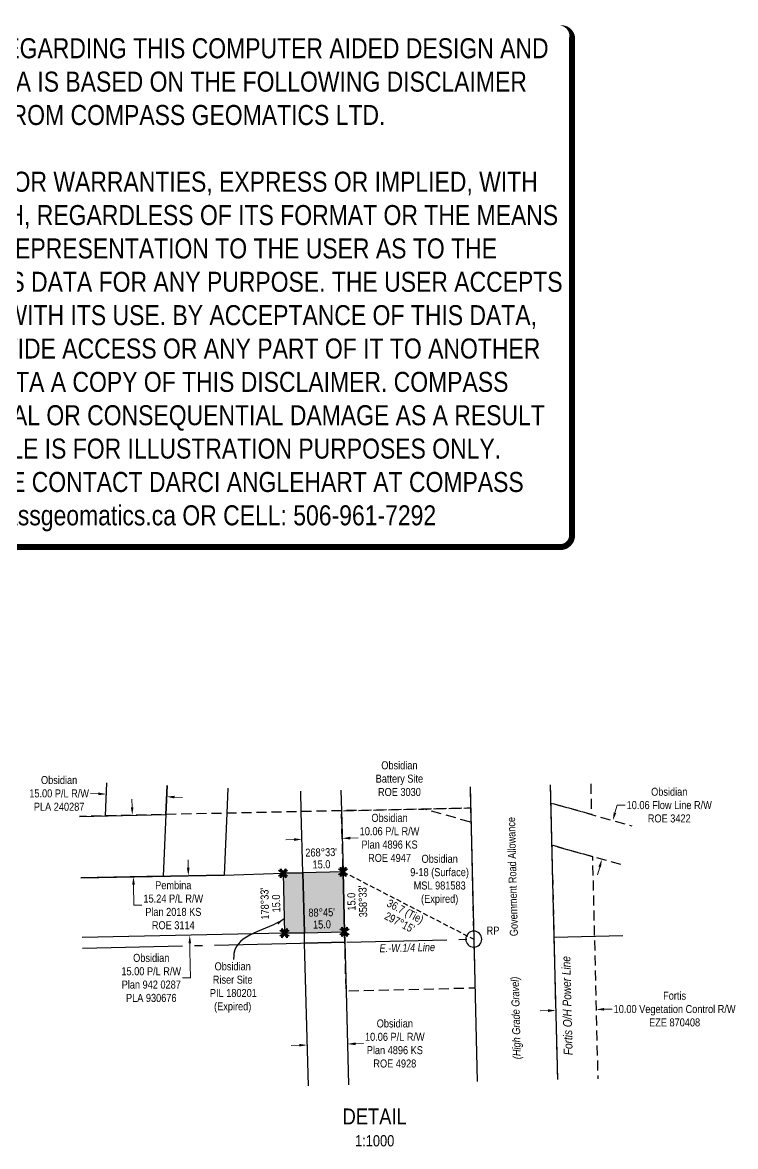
# Model space of a CAD drawing. Extents: x 612970 to 614985, y 5898964 to 5900711.
# Drawn here: x 614095 to 614985, y 5899307 to 5900711 of the extents above; entities that cross this region are included whole.
import ezdxf
from ezdxf.enums import TextEntityAlignment as Align

# ---------------------------------------------------------------- set-up
doc = ezdxf.new("R2010")
doc.units = 0
doc.header["$LTSCALE"] = 5
doc.header["$PDMODE"] = 3
doc.header["$PDSIZE"] = 5
for name, pattern in [('foc-ACCESSROAD', [3.75, 2.5, -1.25]), ('foc-FLOWLINE', [3.75, 2.5, -1.25]), ('foc-QUARTERLINE', [33, 25, -3, 2, -3]), ('foc-TIELINE', [1.875, 1.25, -0.625])]:
    doc.linetypes.add(name, pattern=pattern)
doc.layers.get('Defpoints').update_dxf_attribs({"color": 9})
for name, color, linetype in [('35', 37, 'Continuous'), ('AS-POWER', 104, 'foc-POWER'), ('C-FLOWLINE', 13, 'foc-FLOWLINE'), ('C-RW', 13, 'Continuous'), ('C-WS', 13, 'foc-ACCESSROAD'), ('CG-NOTES', 7, 'Continuous'), ('DETAIL-T', 7, 'Continuous'), ('F-EZE', 190, 'foc-FLOWLINE'), ('F-RW', 190, 'Continuous'), ('L-BD', 7, 'Continuous'), ('L-MON', 1, 'Continuous'), ('L-QSEC', 8, 'foc-QUARTERLINE'), ('L-ROAD-T', 7, 'Continuous'), ('L-SEC', 7, 'Continuous'), ('L-TIE', 7, 'foc-TIELINE'), ('P-PROPOSED', 10, 'Continuous'), ('P-PROPOSED-H', 21, 'Continuous')]:
    doc.layers.add(name, color=color, linetype=linetype)
for name, color, linetype, lineweight in [('C-FLOWLINE-T', 13, 'Continuous', 9), ('C-RW-T', 13, 'Continuous', 9), ('C-WS-T', 13, 'Continuous', 9), ('F-EZE-T', 190, 'Continuous', 9), ('F-RW-T', 190, 'Continuous', 9), ('T-TEXT', 48, 'Continuous', 18)]:
    doc.layers.add(name, color=color, linetype=linetype, lineweight=lineweight)
doc.layers.add('DISCLAIMER', color=7, linetype='Continuous', plot=False)
doc.styles.add('100L', font='ARIALN.TTF', dxfattribs={"height": 11})
doc.styles.add('175L', font='ARIALN.TTF', dxfattribs={"height": 20})
doc.styles.add('80', font='ARIALN.TTF', dxfattribs={"height": 10})
doc.styles.add('80CG', font='ARIALN.TTF', dxfattribs={"height": 10})
doc.styles.add('80L', font='ARIALN.TTF', dxfattribs={"height": 10})
doc.styles.add('80LS', font='ARIALNI.TTF', dxfattribs={"height": 10})
doc.styles.add('foc-LtypeFont', font='ARIALN.TTF', dxfattribs={"height": 7.35})
doc.linetypes.add('foc-POWER', pattern='A,6,-1,["P",foc-LtypeFont,S=0.2,R=0,X=-0.625,Y=-0.75],-1.24,4', length=12.24)
doc.linetypes.add('foc-POWER-NOLINE', pattern='A,0,-4,["P",foc-LtypeFont,S=0.2,R=0,X=-0.625,Y=-0.75],-8.24', length=12.24)
doc.dimstyles.new('Compass 5 000', dxfattribs={"dimscale": 5, "dimtxt": 9, "dimasz": 2, "dimexe": 0.2, "dimexo": 0.0625, "dimgap": 0.5, "dimtad": 0, "dimtih": 1, "dimtoh": 1, "dimzin": 0, "dimdsep": 46, "dimtxsty": '80CG', "dimcen": 0.1, "dimse1": 1, "dimse2": 1, "dimclrd": 256, "dimclrt": 256, "dimaunit": 1, "dimadec": 4, "dimazin": 0, "dimtfac": 0.06, "dimtofl": 0, "dimtmove": 0, "dimatfit": 1, "dimfxl": 0.2, "dimtolj": 1, "dimtzin": 0, "dimlwd": -1, "dimarcsym": 0})

# ---------------------------------------------------------------- blocks, each defined once
blk = doc.blocks.new('RP')
at = {"layer": '35', "color": 3}
blk.add_circle((0, 0), 10, dxfattribs=at)
at = {"layer": '35', "color": 3, "style": '80'}
blk.add_attdef('RP_001', (-32.4, 5.8), '', height=10, dxfattribs=at)
blk = doc.blocks.new('*D466')
at = {"layer": 'Defpoints', "color": 0, "transparency": 16777216}
for p in [(614761.3, 5899475.2), (614811.3, 5899477.7), (614811.4, 5899476.4)]:
    blk.add_point(p, dxfattribs=at)
at = {"layer": 'F-EZE-T', "transparency": 16777216}
for p, q in [((614751.3, 5899476.3), (614741.3, 5899476.1)), ((614821.3, 5899478), (614831.3, 5899478.2))]:
    blk.add_line(p, q, dxfattribs=at)
for points in [[(614751.3, 5899478), (614751.4, 5899474.6), (614761.3, 5899476.5)], [(614821.3, 5899479.6), (614821.4, 5899476.3), (614811.3, 5899477.7)]]:
    blk.add_solid(points, dxfattribs=at)
at = {"layer": 'F-EZE-T', "transparency": 16777216, "insert": (614909.3, 5899478.2), "char_height": 10, "attachment_point": 5, "style": '80CG'}
blk.add_mtext('\\A1;Fortis\\P10.00 Vegetation Control R/W\\PEZE 870408', dxfattribs=at)
blk = doc.blocks.new('*D467')
at = {"layer": 'C-FLOWLINE-T', "transparency": 16777216}
for p, q in [((614834.9, 5899723.4), (614837.6, 5899733)), ((614837.6, 5899733), (614847.6, 5899733)), ((614815.8, 5899655.7), (614813.1, 5899646.1))]:
    blk.add_line(p, q, dxfattribs=at)
for points in [[(614833.3, 5899723.9), (614836.5, 5899723), (614832.2, 5899713.8)], [(614814.2, 5899656.2), (614817.4, 5899655.3), (614818.5, 5899665.4)]]:
    blk.add_solid(points, dxfattribs=at)
at = {"layer": 'Defpoints', "color": 0, "transparency": 16777216}
for p in [(614832.2, 5899713.8), (614838.5, 5899712), (614824.8, 5899663.6)]:
    blk.add_point(p, dxfattribs=at)
at = {"layer": 'C-FLOWLINE-T', "transparency": 16777216, "insert": (614902.6, 5899733), "char_height": 10, "attachment_point": 5, "style": '80CG'}
blk.add_mtext('\\A1;Obsidian\\P10.06 Flow Line R/W\\PROE 3422', dxfattribs=at)
blk = doc.blocks.new('*D468')
at = {"layer": 'C-RW-T', "transparency": 16777216}
for p, q in [((614434.2, 5899690), (614424.2, 5899689.7)), ((614504.4, 5899691.8), (614514.4, 5899692))]:
    blk.add_line(p, q, dxfattribs=at)
for points in [[(614434.2, 5899691.7), (614434.3, 5899688.3), (614444.2, 5899690.2)], [(614504.4, 5899693.5), (614504.5, 5899690.1), (614494.4, 5899691.5)]]:
    blk.add_solid(points, dxfattribs=at)
at = {"layer": 'Defpoints', "color": 0, "transparency": 16777216}
for p in [(614442.9, 5899740.8), (614493.1, 5899742.1), (614444.2, 5899690.2)]:
    blk.add_point(p, dxfattribs=at)
at = {"layer": 'C-RW-T', "transparency": 16777216, "insert": (614553.5, 5899692), "char_height": 10, "attachment_point": 5, "style": '80CG'}
blk.add_mtext('\\A1;Obsidian\\P10.06 P/L R/W\\PPlan 4896 KS\\PROE 4947', dxfattribs=at)
blk = doc.blocks.new('*D469')
at = {"layer": 'C-RW-T', "transparency": 16777216}
for p, q in [((614440.9, 5899433.1), (614430.9, 5899432.8)), ((614511, 5899434.9), (614521, 5899435.2))]:
    blk.add_line(p, q, dxfattribs=at)
for points in [[(614440.9, 5899434.7), (614440.9, 5899431.4), (614450.9, 5899433.3)], [(614511, 5899436.6), (614511.1, 5899433.2), (614501, 5899434.6)]]:
    blk.add_solid(points, dxfattribs=at)
at = {"layer": 'Defpoints', "color": 0, "transparency": 16777216}
for p in [(614450.2, 5899461), (614500.3, 5899462.3), (614501, 5899434.6)]:
    blk.add_point(p, dxfattribs=at)
at = {"layer": 'C-RW-T', "transparency": 16777216, "insert": (614560.1, 5899435.2), "char_height": 10, "attachment_point": 5, "style": '80CG'}
blk.add_mtext('\\A1;Obsidian\\P10.06 P/L R/W\\PPlan 4896 KS\\PROE 4928', dxfattribs=at)
blk = doc.blocks.new('*D470')
at = {"layer": 'C-RW-T', "transparency": 16777216}
for p, q in [((614302.2, 5899654.8), (614302, 5899664.8)), ((614304.2, 5899560.4), (614304.4, 5899550.4)), ((614305.2, 5899517.1), (614304.4, 5899550.4)), ((614295.2, 5899517.1), (614305.2, 5899517.1))]:
    blk.add_line(p, q, dxfattribs=at)
for points in [[(614303.9, 5899654.9), (614300.5, 5899654.8), (614302.4, 5899644.8)], [(614305.9, 5899560.5), (614302.6, 5899560.4), (614304, 5899570.4)]]:
    blk.add_solid(points, dxfattribs=at)
at = {"layer": 'Defpoints', "color": 0, "transparency": 16777216}
for p in [(614367.6, 5899646.2), (614304, 5899570.4), (614369.2, 5899571.8)]:
    blk.add_point(p, dxfattribs=at)
at = {"layer": 'C-RW-T', "transparency": 16777216, "insert": (614256.1, 5899517.1), "char_height": 10, "attachment_point": 5, "style": '80CG'}
blk.add_mtext('\\A1;Obsidian\\P15.00 P/L R/W\\PPlan 942 0287\\PPLA 930676', dxfattribs=at)
blk = doc.blocks.new('*D471')
at = {"layer": 'C-RW-T', "transparency": 16777216}
for p, q in [((614190.2, 5899747.2), (614180.2, 5899747.6)), ((614285.1, 5899743), (614295.1, 5899742.6))]:
    blk.add_line(p, q, dxfattribs=at)
for points in [[(614190.2, 5899748.8), (614190.1, 5899745.5), (614200.2, 5899746.7)], [(614285.2, 5899744.7), (614285, 5899741.4), (614275.1, 5899743.5)]]:
    blk.add_solid(points, dxfattribs=at)
at = {"layer": 'Defpoints', "color": 0, "transparency": 16777216}
for p in [(614199.8, 5899739.5), (614200.2, 5899746.7), (614274.8, 5899736.3)]:
    blk.add_point(p, dxfattribs=at)
at = {"layer": 'C-RW-T', "transparency": 16777216, "insert": (614141.1, 5899747.6), "char_height": 10, "attachment_point": 5, "style": '80CG'}
blk.add_mtext('\\A1;Obsidian\\P15.00 P/L R/W\\PPLA 240287', dxfattribs=at)
blk = doc.blocks.new('*D472')
at = {"layer": 'Defpoints', "color": 0, "transparency": 16777216}
for p in [(614230.7, 5899720.3), (614232.1, 5899643.5), (614233.8, 5899643.5)]:
    blk.add_point(p, dxfattribs=at)
at = {"layer": 'F-RW-T', "transparency": 16777216}
for p, q in [((614232.2, 5899730.4), (614232, 5899740.4)), ((614234, 5899633.5), (614234.5, 5899607.9)), ((614234.5, 5899607.9), (614244.5, 5899607.9))]:
    blk.add_line(p, q, dxfattribs=at)
for points in [[(614233.9, 5899730.4), (614230.6, 5899730.3), (614232.4, 5899720.4)], [(614235.7, 5899633.6), (614232.3, 5899633.5), (614233.8, 5899643.5)]]:
    blk.add_solid(points, dxfattribs=at)
at = {"layer": 'F-RW-T', "transparency": 16777216, "insert": (614283.6, 5899607.9), "char_height": 10, "attachment_point": 5, "style": '80CG'}
blk.add_mtext('\\A1;Pembina\\P15.24 P/L R/W\\PPlan 2018 KS\\PROE 3114', dxfattribs=at)
blk = doc.blocks.new('TEMP')
h = blk.add_hatch(color=255)
h.dxf.hatch_style = 1
h.paths.add_polyline_path([(0, 0.25), (-0.67, 1.15), (-0.67, 0.67), (-1.15, 0.67), (-0.25, 0), (-1.15, -0.67), (-0.67, -0.67), (-0.67, -1.15), (0, -0.25), (0.67, -1.15), (0.67, -0.67), (1.15, -0.67), (0.25, 0), (1.15, 0.67), (0.67, 0.67), (0.67, 1.15)])
h.paths.add_polyline_path([(0.57, 0.85), (0.57, 0.57), (0.85, 0.57), (0.08, 0), (0.85, -0.57), (0.57, -0.57), (0.57, -0.85), (0, -0.08), (-0.57, -0.85), (-0.57, -0.57), (-0.85, -0.57), (-0.08, 0), (-0.85, 0.57), (-0.57, 0.57), (-0.57, 0.85), (0, 0.08)], flags=16)
h = blk.add_hatch(color=1)
h.dxf.hatch_style = 1
h.paths.add_polyline_path([(0, 0.08), (-0.57, 0.85), (-0.57, 0.57), (-0.85, 0.57), (-0.08, 0), (-0.85, -0.57), (-0.57, -0.57), (-0.57, -0.85), (0, -0.08), (0.57, -0.85), (0.57, -0.57), (0.85, -0.57), (0.08, 0), (0.85, 0.57), (0.57, 0.57), (0.57, 0.85)])
at = {"color": 1}
for p, q in [((-0.08, 0), (0.08, 0)), ((0, 0.08), (0, -0.08))]:
    blk.add_line(p, q, dxfattribs=at)
at = {"color": 255, "flags": 128}
blk.add_lwpolyline([(-0.25, 0), (-1.15, 0.67), (-0.67, 0.67), (-0.67, 1.15), (0, 0.25), (0.67, 1.15), (0.67, 0.67), (1.15, 0.67), (0.25, 0), (1.15, -0.67), (0.67, -0.67), (0.67, -1.15), (0, -0.25), (-0.67, -1.15), (-0.67, -0.67), (-1.15, -0.67)], close=True, dxfattribs=at)
at = {"color": 1, "flags": 128}
blk.add_lwpolyline([(-0.08, 0), (-0.85, 0.57), (-0.57, 0.57), (-0.57, 0.85), (0, 0.08), (0.57, 0.85), (0.57, 0.57), (0.85, 0.57), (0.08, 0), (0.85, -0.57), (0.57, -0.57), (0.57, -0.85), (0, -0.08), (-0.57, -0.85), (-0.57, -0.57), (-0.85, -0.57)], close=True, dxfattribs=at)
blk = doc.blocks.new('Disclaimer_Legal')
at = {"layer": 'DISCLAIMER', "color": 254, "flags": 128}
blk.add_lwpolyline([(-3612.9, -1104.6, 37.5, 37.5, 0), (4096.1, -1104.6, 37.5, 37.5, 0.414214), (4171.1, -1029.6, 37.5, 37.5, 0), (4171.1, 2078.7, 37.5, 0, 0.414214), (4096.1, 2153.7, 0, 0, 0), (-3612.9, 2153.7, 0, 0, 0.414214), (-3687.9, 2078.7, 0, 0, 0), (-3687.9, -1029.6, 0, 37.5, 0.414214)], format="xyseb", close=True, dxfattribs=at)
at = {"layer": 'DISCLAIMER', "color": 254, "insert": (241.6, 533.9), "char_height": 125, "width": 7717.568, "attachment_point": 5, "style": '80'}
blk.add_mtext('NOTICE TO THE CORPORATION, PERSON &/OR PERSONS REGARDING THIS COMPUTER AIDED DESIGN AND DRAFTING (CADD) FILES. ACCEPTANCE OF THE CADD DATA IS BASED ON THE FOLLOWING DISCLAIMER WHICH COVERS ALL CADD DATA RECIEVED FROM COMPASS GEOMATICS LTD.\\P{\\fArial Narrow|b1|i0|c0|p34;DISCLAIMER}\\PCOMPASS GEOMATICS LTD. MAKES NO REPRESENTATION OR WARRANTIES, EXPRESS OR IMPLIED, WITH RESPECT TO THE REUSE OF THE DATA PROVIDED HEREWITH, REGARDLESS OF ITS FORMAT OR THE MEANS OF ITS TRANSMISSION. THERE IS NO GUARANTEE OR REPRESENTATION TO THE USER AS TO THE ACCURACY, CURRENCY, SUITABILITY OR RELIABILITY OF THIS DATA FOR ANY PURPOSE. THE USER ACCEPTS THE DATA "AS IS", AND ASSUMES ALL RISKS ASSOCIATED WITH ITS USE. BY ACCEPTANCE OF THIS DATA, THE USER AGREES NOT TO TRANSMIT THIS DATA OR PROVIDE ACCESS OR ANY PART OF IT TO ANOTHER PARTY UNLESS THE USER SHALL INCLUDE WITH THE DATA A COPY OF THIS DISCLAIMER. COMPASS GEOMATICS LTD. ASSUMES NO RESPONSIBILITY FOR ACTUAL OR CONSEQUENTIAL DAMAGE AS A RESULT OF ANY USER\'S RELIANCE ON THIS DATA. THIS CADD FILE IS FOR ILLUSTRATION PURPOSES ONLY.\\PIF YOU REQUIRE MORE ACCURATE INFORMATION, PLEASE CONTACT DARCI ANGLEHART AT COMPASS GEOMATICS LTD. VIA EMAIL: darci.anglehart@compassgeomatics.ca OR CELL: 506-961-7292', dxfattribs=at)

msp = doc.modelspace()

# ---------------------------------------------------------------- hatches: boundary and pattern name
at = {"layer": 'P-PROPOSED-H'}
h = msp.add_hatch(color=256, dxfattribs=at)
h.dxf.hatch_style = 1
h.paths.add_polyline_path([(614495.488, 5899649.746), (614445.308, 5899648.477), (614420.554, 5899647.851), (614422.402, 5899572.982), (614447.203, 5899573.523), (614497.386, 5899574.619)])

# ---------------------------------------------------------------- linework, layer by layer
at = {"layer": 'AS-POWER', "linetype": 'foc-POWER-NOLINE', "flags": 128}
msp.add_lwpolyline([(614763.385, 5899390.061), (614759.11, 5899568.076), (614754.534, 5899758.212)], dxfattribs=at)
at = {"layer": 'C-FLOWLINE', "flags": 128}
msp.add_lwpolyline([(614654.654, 5899729.421), (614655.083, 5899711.61), (614653.251, 5899712.126), (614596.103, 5899728.16), (614654.654, 5899729.421)], close=True, dxfattribs=at)
msp.add_lwpolyline([(614842.323, 5899658.639), (614806.739, 5899668.682), (614756.35, 5899682.903), (614755.083, 5899735.552), (614805.471, 5899721.33), (614855.993, 5899707.071)], dxfattribs=at)
at = {"layer": 'C-RW', "flags": 128}
for points in [[(614166.675, 5899718.956), (614198.977, 5899719.651), (614200.775, 5899760.964)], [(614275.746, 5899757.702), (614274.161, 5899721.271), (614270.809, 5899644.218), (614168.325, 5899642.327)], [(614492.88, 5899751.696), (614493.535, 5899725.969), (614495.492, 5899649.605), (614497.386, 5899574.631), (614497.709, 5899561.893), (614447.532, 5899560.743), (614447.203, 5899573.523), (614445.306, 5899648.538), (614443.353, 5899724.894), (614442.701, 5899750.413)], [(614168.325, 5899642.328), (614347.054, 5899645.624), (614420.554, 5899647.851), (614445.308, 5899648.477), (614447.203, 5899573.523), (614422.402, 5899572.982), (614169.935, 5899567.528)], [(614452.264, 5899382.143), (614447.532, 5899560.743), (614497.709, 5899561.893), (614499.303, 5899500.665), (614502.352, 5899383.47)]]:
    msp.add_lwpolyline(points, dxfattribs=at)
at = {"layer": 'C-WS', "flags": 128}
msp.add_lwpolyline([(614654.019, 5899755.793), (614654.654, 5899729.421), (614596.103, 5899728.16), (614493.535, 5899725.969), (614443.353, 5899724.894), (614350.435, 5899722.904), (614274.161, 5899721.271), (614166.675, 5899718.958)], dxfattribs=at)
msp.add_lwpolyline([(614658.598, 5899565.58), (614660.068, 5899504.338), (614499.303, 5899500.665), (614497.709, 5899561.893), (614497.386, 5899574.631), (614495.492, 5899649.605), (614493.535, 5899725.969), (614596.103, 5899728.16), (614654.654, 5899729.421), (614655.083, 5899711.61), (614658.598, 5899565.58)], close=True, dxfattribs=at)
at = {"layer": 'F-EZE', "flags": 128}
for points in [[(614804.553, 5899759.416), (614805.099, 5899736.756), (614805.471, 5899721.33), (614755.083, 5899735.552), (614754.537, 5899758.212)], [(614763.388, 5899390.061), (614759.114, 5899568.076), (614756.35, 5899682.903), (614806.739, 5899668.682), (614809.13, 5899569.313), (614813.405, 5899391.262)]]:
    msp.add_lwpolyline(points, dxfattribs=at)
at = {"layer": 'F-RW', "flags": 128}
for points in [[(614166.675, 5899718.958), (614274.161, 5899721.271), (614275.746, 5899757.702)], [(614351.813, 5899754.392), (614350.435, 5899722.904), (614347.054, 5899645.624), (614168.325, 5899642.328)]]:
    msp.add_lwpolyline(points, dxfattribs=at)
at = {"layer": 'L-QSEC'}
for p, q in [((614759.11, 5899568.076), (614844.518, 5899570.196)), ((614170.217, 5899554.422), (614658.598, 5899565.582))]:
    msp.add_line(p, q, dxfattribs=at)
at = {"layer": 'L-SEC'}
for p, q in [((614654.02, 5899755.793), (614658.598, 5899565.582)), ((614759.11, 5899568.076), (614754.535, 5899758.212)), ((614763.385, 5899390.061), (614759.11, 5899568.076)), ((614658.598, 5899565.582), (614662.871, 5899387.647))]:
    msp.add_line(p, q, dxfattribs=at)
at = {"layer": 'L-TIE', "flags": 128}
msp.add_lwpolyline([(614495.488, 5899649.746), (614658.597, 5899565.582)], dxfattribs=at)
at = {"layer": 'P-PROPOSED'}
msp.add_lwpolyline([(614495.488, 5899649.746), (614495.488, 5899649.746), (614445.308, 5899648.477), (614420.554, 5899647.851), (614422.402, 5899572.982), (614447.203, 5899573.523), (614497.386, 5899574.619)], close=True, dxfattribs=at)

# ---------------------------------------------------------------- block references
at = {"layer": 'CG-NOTES'}
ref = msp.add_blockref('RP', (614658.597, 5899565.582), dxfattribs=dict(at, xscale=-0.9996209999999999, yscale=0.9996209999999999, zscale=0.9996209999999999))
ref.add_attrib('RP_001', 'RP', (614674.67, 5899571.334), dxfattribs={"layer": '35', "color": 3, "height": 9.9962, "style": '80'})
at = {"layer": 'Defpoints', "color": 5, "xscale": 0.2, "yscale": 0.2, "zscale": 0.2}
msp.add_blockref('Disclaimer_Legal', (613947.175, 5900276.208), dxfattribs=at)
at = {"layer": 'L-MON', "color": 62, "xscale": 4.998104999999988, "yscale": 4.998104999999988, "zscale": 4.998104999999988}
for p in [(614420.554, 5899647.851), (614495.488, 5899649.746), (614422.402, 5899572.982), (614497.386, 5899574.619)]:
    msp.add_blockref('TEMP', p, dxfattribs=at)

# ---------------------------------------------------------------- texts
at = {"layer": 'AS-POWER', "insert": (614771.07, 5899420.484), "char_height": 10.9884, "attachment_point": 1, "rotation": 91.37562, "style": '100L'}
msp.add_mtext_dynamic_manual_height_columns('\\A1;{\\fArial Narrow|b0|i1|c0|p34;Fortis O/H Power Line}', width=152.22463, gutter_width=54.981, heights=[0], dxfattribs=at)
at = {"layer": 'C-WS-T', "char_height": 9.99621, "attachment_point": 1, "style": '175L'}
for s, width, gutter_width, insert in [('\\pi7.49259;Obsidian\\P\\pi0.47274;Battery Site\\P\\pi3.38773;ROE 3030', 58.80213, 99.962, (614535.722, 5899787.765)), ('\\pi14.3897;Obsidian\\P\\pi0.27841;9-18 (Surface)\\P\\pi4.52646;MSL 981583\\P\\pi13.76579;(Expired)', 72.59635, 499.81, (614579.104, 5899670.934))]:
    msp.add_mtext_dynamic_manual_height_columns(s, width=width, gutter_width=gutter_width, heights=[0], dxfattribs=dict(at, insert=insert))
at = {"layer": 'DETAIL-T', "color": 3, "insert": (614534.944, 5899330.295), "char_height": 19.98637, "width": 223.70549, "attachment_point": 5, "style": '80CG'}
msp.add_mtext('DETAIL\\P{\\H0.70022x;1:1000}', dxfattribs=at)
at = {"layer": 'L-BD', "style": '80L'}
for s, rotation, p in [("268%%D33'", 1.2508, (614468.18, 5899674.051)), ('15.0', 1.2508, (614468.507, 5899659.06)), ("178%%D33'", 91.4141, (614397.744, 5899609.831)), ("358%%d33'", 91.4473, (614520.172, 5899612.718)), ('15.0', 91.4141, (614411.985, 5899610.182)), ('15.0', 91.4473, (614505.932, 5899612.358)), ('36.7 (Tie)', 332.7064, (614572.688, 5899599.225)), ("88%%d45'", 1.2508, (614468.835, 5899598.992)), ("297%%D15'", 332.7064, (614566.156, 5899586.566)), ('15.0', 1.2508, (614469.162, 5899584.001))]:
    msp.add_text(s, height=9.9962, rotation=rotation, dxfattribs=at).set_placement(p, align=Align.MIDDLE)
at = {"layer": 'L-QSEC', "insert": (614540.82, 5899559.149), "char_height": 9.99621, "attachment_point": 1, "rotation": 1.309026, "style": '80L'}
msp.add_mtext_dynamic_manual_height_columns('{\\fArial Narrow|b0|i1|c0|p34;E.-W.1/4 Line}', width=88.51864, gutter_width=49.981, heights=[0], dxfattribs=at)
at = {"layer": 'L-ROAD-T', "style": '80L'}
msp.add_text('Government Road Allowance', height=9.99621, rotation=91.378466, dxfattribs=at).set_placement((614706.9, 5899643.73), align=Align.MIDDLE_CENTER)
at = {"layer": 'T-TEXT', "style": '80LS'}
msp.add_text('(High Grade Gravel)', height=9.99621, rotation=91.378466, dxfattribs=at).set_placement((614711.121, 5899467.16), align=Align.MIDDLE_CENTER)

# ---------------------------------------------------------------- dimensions: what is measured, and where the dimension line sits
at = {"layer": 'C-FLOWLINE-T'}
dim = msp.add_linear_dim(base=(614832.193, 5899713.788), p1=(614824.833, 5899663.575), p2=(614838.503, 5899712.007), angle=74.238566, text='Obsidian\\P10.06 Flow Line R/W\\PROE 3422', dimstyle='Compass 5 000', dxfattribs=at)
dim.commit()
dim.dimension.update_dxf_attribs({"geometry": '*D467', "text_midpoint": (614902.626, 5899733.036), "dimtype": 161})
at = {"layer": 'C-RW-T'}
for base, p1, p2, angle, text, picture, middle in [((614200.155, 5899746.718), (614274.814, 5899736.279), (614199.843, 5899739.541), 177.508616, 'Obsidian\\P15.00 P/L R/W\\PPLA 240287', '*D471', (614141.088, 5899747.587)), ((614444.239, 5899690.246), (614493.124, 5899742.123), (614442.946, 5899740.84), 181.464481, 'Obsidian\\P10.06 P/L R/W\\PPlan 4896 KS\\PROE 4947', '*D468', (614553.497, 5899692.04)), ((614501.021, 5899434.641), (614450.174, 5899461.013), (614500.301, 5899462.317), 1.490327, 'Obsidian\\P10.06 P/L R/W\\PPlan 4896 KS\\PROE 4928', '*D469', (614560.1, 5899435.161))]:
    dim = msp.add_linear_dim(base=base, p1=p1, p2=p2, angle=angle, text=text, dimstyle='Compass 5 000', dxfattribs=at)
    dim.commit()
    dim.dimension.update_dxf_attribs({"geometry": picture, "text_midpoint": middle, "dimtype": 161})
dim = msp.add_linear_dim(base=(614304.014, 5899570.424), p1=(614367.565, 5899646.245), p2=(614369.172, 5899571.832), angle=271.23762, text='Obsidian\\P15.00 P/L R/W\\PPlan 942 0287\\PPLA 930676', dimstyle='Compass 5 000', override={"dimtmove": 1}, dxfattribs=at)
dim.commit()
dim.dimension.update_dxf_attribs({"geometry": '*D470', "text_midpoint": (614281.456, 5899517.095), "dimtype": 161})
at = {"layer": 'F-EZE-T'}
dim = msp.add_linear_dim(base=(614811.328, 5899477.736), p1=(614761.34, 5899475.23), p2=(614811.36, 5899476.431), angle=1.375528, text='Fortis\\P10.00 Vegetation Control R/W\\PEZE 870408', dimstyle='Compass 5 000', dxfattribs=at)
dim.commit()
dim.dimension.update_dxf_attribs({"geometry": '*D466', "text_midpoint": (614909.256, 5899478.216), "dimtype": 161})
at = {"layer": 'F-RW-T'}
dim = msp.add_linear_dim(base=(614233.825, 5899643.536), p1=(614230.705, 5899720.336), p2=(614232.122, 5899643.504), angle=271.056442, text='Pembina\\P15.24 P/L R/W\\PPlan 2018 KS\\PROE 3114', dimstyle='Compass 5 000', dxfattribs=at)
dim.commit()
dim.dimension.update_dxf_attribs({"geometry": '*D472', "text_midpoint": (614283.568, 5899607.897), "dimtype": 161})

# ---------------------------------------------------------------- next in the draw order: texts
at = {"layer": 'C-WS-T', "insert": (614328.768, 5899536.663), "char_height": 9.99621, "attachment_point": 1, "style": '175L', "bg_fill": 3, "box_fill_scale": 1.15, "bg_fill_color": 256, "bg_fill_true_color": 256, "bg_fill_transparency": 0}
msp.add_mtext_dynamic_manual_height_columns('\\pi6.37432;Obsidian\\P\\pi4.15484;Riser Site\\P\\pi0.48979;PIL 180201\\P\\pi5.75041;(Expired)', width=56.56559, gutter_width=99.962, heights=[0], dxfattribs=at)

# ---------------------------------------------------------------- next in the draw order: leaders
at = {"layer": 'C-WS-T', "path_type": 1}
msp.add_leader([(614421.962, 5899590.822), (614359.265, 5899547.741), (614358.859, 5899540.025)], dimstyle='Compass 5 000', override={"dimgap": 0.5, "dimtad": 0}, dxfattribs=at)

doc.saveas('drawing.dxf')
